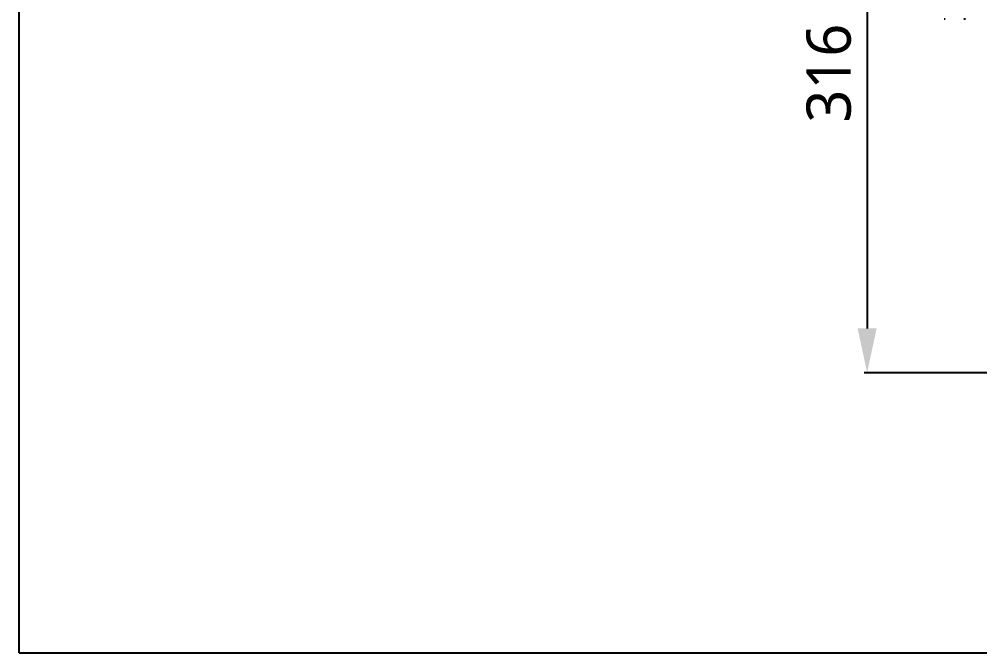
# Model space of a CAD drawing. Header units: millimetres. Extents: x 0 to 2800, y 0 to 1980.
# Drawn here: x 0 to 506, y 0 to 334 of the extents above; entities that cross this region are included whole.
import ezdxf

# ---------------------------------------------------------------- set-up
doc = ezdxf.new("R2010")
doc.units = ezdxf.units.MM
doc.header["$LTSCALE"] = 154
doc.header["$PDMODE"] = 3
doc.header["$PDSIZE"] = 8
doc.layers.get('0').update_dxf_attribs({"linetype": 'CONTINUOUS'})
doc.layers.get('Defpoints').update_dxf_attribs({"linetype": 'CONTINUOUS'})
doc.styles.get("Standard").update_dxf_attribs({"font": 'msjhl.ttc'})
doc.dimstyles.new('DIMSTYLE_4', dxfattribs={"dimtxt": 23.333333, "dimasz": 23.333333, "dimexe": 1.5, "dimexo": 1, "dimgap": 0.875, "dimtad": 1, "dimdec": 0, "dimdsep": 46, "dimtxsty": 'Standard', "dimblk": '_FILLED', "dimblk1": '_FILLED', "dimblk2": '_FILLED', "dimcen": 0.09, "dimazin": 2, "dimtp": 0.01, "dimtm": 0.01, "dimtfac": 1, "dimtdec": 0, "dimtofl": 0, "dimtmove": 0, "dimatfit": 3, "dimldrblk": '_FILLED', "dimfxl": 1, "dimtolj": 1, "dimarcsym": 0})

# ---------------------------------------------------------------- blocks, each defined once
blk = doc.blocks.new('_FILLED')
at = {"color": 0, "linetype": 'ByBlock'}
blk.add_solid([(0, 0), (-1, 0.214), (-1, -0.214)], dxfattribs=at)
blk = doc.blocks.new('*D112')
at = {"color": 0, "linetype": 'Continuous', "lineweight": -2}
for p, q in [((554.07, 463.19), (445.42, 463.19)), ((446.92, 439.85), (446.92, 171.02)), ((519.95, 147.69), (445.42, 147.69))]:
    blk.add_line(p, q, dxfattribs=at)
at = {"layer": 'Defpoints', "color": 0}
for p in [(555.07, 463.19), (446.92, 147.69), (520.95, 147.69)]:
    blk.add_point(p, dxfattribs=at)
at = {"color": 0, "linetype": 'ByBlock', "lineweight": -2, "xscale": 23.3333333333, "yscale": 23.3333333333, "zscale": 23.3333333333}
for p, rotation in [((446.92, 463.19), 89.99999999999999), ((446.92, 147.69), 270)]:
    blk.add_blockref('_FILLED', p, dxfattribs=dict(at, rotation=rotation))
at = {"color": 0, "insert": (414.94, 305.6), "char_height": 23.333, "attachment_point": 2, "rotation": 90, "line_spacing_factor": 0.9}
blk.add_mtext('\\A1;316', dxfattribs=at)

msp = doc.modelspace()

# ---------------------------------------------------------------- linework, layer by layer
at = {"linetype": 'Continuous'}
for p, q in [((0, 0), (0, 1980)), ((487.9972, 334.0436), (487.4728, 334.0436)), ((498.7972, 334.0436), (497.9728, 334.0436)), ((0, 0), (2800, 0))]:
    msp.add_line(p, q, dxfattribs=at)

# ---------------------------------------------------------------- dimensions: what is measured, and where the dimension line sits
dim = msp.add_linear_dim(base=(446.9218895975, 147.6855744764), p1=(555.0711831291, 463.1855744764), p2=(520.9474021138, 147.6855744764), angle=270, dimstyle='DIMSTYLE_4', dxfattribs=at)
dim.commit()
dim.dimension.update_dxf_attribs({"geometry": '*D112', "text_midpoint": (446.9218895975, 305.5960579424), "dimtype": 160})

doc.saveas('drawing.dxf')
